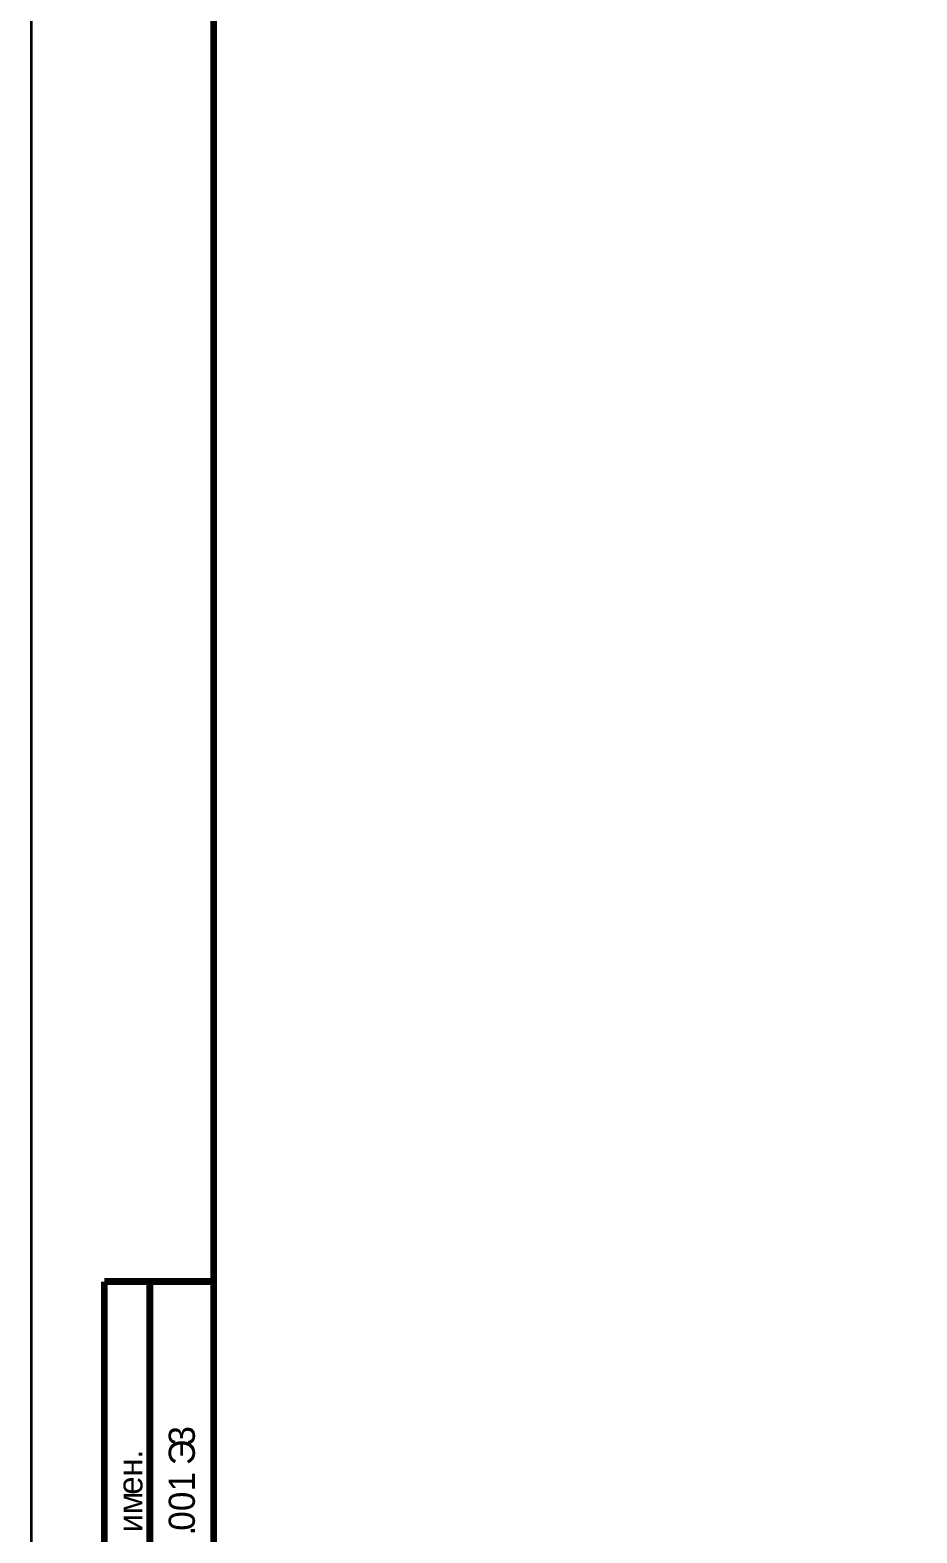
# Model space of a CAD drawing. Header units: millimetres. Extents: x 0 to 841, y 0 to 594.
# Drawn here: x -0.1 to 97.2, y 264.4 to 429.3 of the extents above; entities that cross this region are included whole.
import ezdxf

# ---------------------------------------------------------------- set-up
doc = ezdxf.new("R2010")
doc.units = ezdxf.units.MM
doc.layers.add('Sheet', color=255, linetype='Continuous')

msp = doc.modelspace()

# ---------------------------------------------------------------- linework, layer by layer
at = {"layer": 'Sheet'}
for points, const_width in [([(0.04, 0), (0.04, 594)], 0.3), ([(20.03, 4.99), (20.03, 588.99)], 0.749), ([(20.03, 291.99), (8.03, 291.99)], 0.749), ([(8.04, 291.99), (8.04, 171.99)], 0.749), ([(13.03, 291.99), (13.03, 171.99)], 0.749)]:
    msp.add_lwpolyline(points, dxfattribs=dict(at, const_width=const_width))
at = {"layer": 'Sheet', "const_width": 0.0991}
msp.add_lwpolyline([(0.04, 594), (0.04, 0), (841, 0), (841, 594), (0.04, 594), (0.04, 594)], close=True, dxfattribs=at)
msp.add_lwpolyline([(0.04, 594), (0.04, 0), (841, 0), (841, 594), (0.04, 594), (0.04, 594)], close=True, dxfattribs=at)

# ---------------------------------------------------------------- texts
at = {"layer": 'Sheet'}
for s, height, p in [('3', 2.87, (17.97, 274)), ('Э', 2.87, (17.97, 271.85)), ('н', 2.7, (12.22, 270.59)), ('.', 2.7, (12.22, 272.56)), ('е', 2.7, (12.22, 268.61)), ('1', 2.87, (17.97, 268.97)), ('0', 2.87, (17.97, 266.81)), ('м', 2.7, (12.22, 266.46)), ('и', 2.7, (12.22, 264.48)), ('0', 2.87, (17.97, 264.66)), ('.', 2.87, (17.97, 264.12))]:
    msp.add_text(s, height=height, rotation=90, dxfattribs=at).set_placement(p)

doc.saveas('drawing.dxf')
